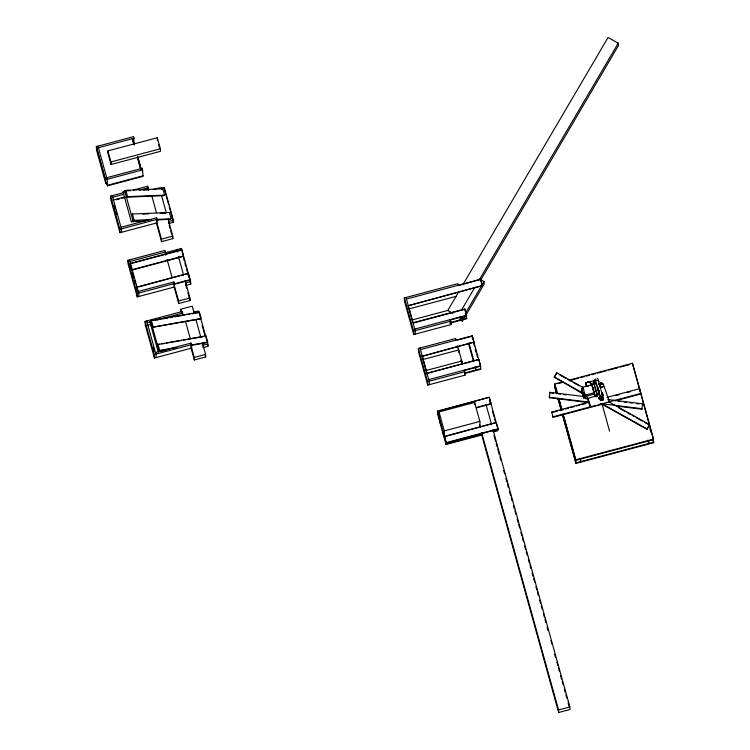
<?xml version="1.0" encoding="UTF-8"?>
<svg xmlns="http://www.w3.org/2000/svg" width="750" height="750" viewBox="0 0 750 750"><rect width="100%" height="100%" fill="white"/><g stroke="black" fill="none" stroke-linecap="round" stroke-linejoin="round"><path stroke-width="1.12" d="M599.062 397.659L599.606 399.619L600.281 399.441L599.625 396.403M599.897 396.094L600.459 399.216L600 397.087M600.281 399.441C599.869 396.506 599.212 397.95 599.119 397.331M600.225 399.272L600.112 398.156M588.684 402.628L549.338 397.744L549.956 392.325L583.519 396.497L583.95 397.772M616.453 406.069L641.916 409.228L642.534 403.819L607.819 399.506M587.297 395.587L587.091 395.091M596.259 396.15C597.3 397.528 595.547 395.438 596.616 395.775M596.878 396.684L596.672 396.075M587.241 395.691L586.547 395.494L587.175 395.456M412.144 319.95L447.759 310.463L459 291.328M463.134 284.278L608.062 37.5L618.244 43.181L618.347 45.722L480.525 280.416M461.466 310.144L474.975 287.137M479.231 279.891L618.244 43.181M459.797 319.669L462.413 321.122L462.3 318.591L463.472 316.584M465.234 313.584L484.041 281.569L479.681 279.131M462.413 321.122L484.153 284.109L484.041 281.569M582.834 393.853L554.259 377.034L556.763 372.769L583.256 387.562M554.278 377.578L556.763 372.769M601.153 403.753L647.006 429.366L649.491 424.556L608.728 401.794M647.006 429.366L649.491 424.556M599.784 396.375L600.028 397.95L599.85 397.003M597.169 395.372L594.122 384.188L582.769 387.216L581.512 388.612L583.828 396.797M582.291 390.872L581.569 389.278M583.519 396.488C581.953 392.222 585.169 400.753 583.659 397.247M596.344 383.663L596.663 384.178M585.647 398.541L585.413 396.356L583.716 396.206L582.347 391.519L583.631 395.906M585.816 398.859L597.225 395.766M601.697 393.666L602.616 393.45L601.8 394.106M600.497 397.697L600.478 396.891M595.875 380.531L595.584 381.056L595.856 380.428M586.472 395.287L587.109 395.119M586.434 395.681L587.231 395.663M599.634 397.453L600.019 397.95L599.709 396.394M582.066 390.15L581.737 389.109C582.947 389.222 582.975 386.353 582.759 387.759M201.159 318.441L152.503 327.244L200.559 318.947L201.159 318.441L199.406 312.131L151.359 320.428L149.85 321.675L158.166 351.694L166.144 350.316M191.109 345.403L207.131 342.638L207.731 342.141L205.978 335.822L157.322 344.625L159.609 344.222M158.166 351.694L159.684 350.438L176.841 347.475M191.203 345.984L192.112 345.234M205.378 336.319L205.978 335.822M583.031 387.806L583.378 388.856L582.028 389.972L582.384 390.844M595.959 380.522C594.225 381.759 594.216 378.141 595.959 379.359M164.569 195.103L127.584 196.65L126.45 197.213L163.434 195.666L164.569 195.103L162.816 188.784L125.831 190.331L123 191.728L131.325 221.747L145.191 221.166M161.681 189.347L162.816 188.784M131.269 214.584L132.403 214.022L169.388 212.475L171.141 218.794L170.006 219.356L156.141 219.938M131.325 221.747L134.156 220.341L151.491 219.619M156.75 220.678L158.447 219.844M601.294 399.797L601.144 400.547L599.672 396.159M603.094 400.022L602.597 396.272M601.697 393.834C603.731 392.081 601.725 395.016 602.775 395.156M594.45 382.35L594.666 382.978L595.35 382.8M603.084 394.988L601.8 392.812L602.916 395.353M602.653 394.838L602.841 395.372M107.325 182.756L105.703 183.188L96.506 150.019L96.356 146.569L133.584 136.659L134.306 144.769L133.866 143.184M134.025 138.234L96.787 148.153L96.834 149.053M107.859 150.9L157.294 137.737L160.359 148.791L160.472 151.331L111.037 164.494L107.972 153.431L107.859 150.9L110.925 161.953L111.037 164.494M110.925 161.953L160.359 148.791M106.519 182.456L107.456 185.841L143.072 176.353L142.341 168.253L105.113 178.162L105.15 179.072L96.816 148.697M105.703 183.188L105.553 179.738L142.781 169.828M143.044 175.809L107.428 185.297L106.809 183.038M121.013 227.259L156.619 217.781L157.209 222.806L119.981 232.716L110.784 199.547L110.634 196.097L124.491 192.413M133.397 190.041L147.863 186.188L148.397 190.069M112.688 197.25L123.816 194.288M139.397 190.134L148.303 187.772M112.819 200.147L125.053 196.894M153.216 189.497L159.394 187.856L164.297 187.65L173.503 220.819L173.559 222.272L168.703 223.566M116.175 199.809L119.513 198.919M121.744 198.328L125.081 197.438M119.981 232.716L119.831 229.275L157.059 219.356M172.772 236.1L172.884 238.631L161.55 241.65L161.447 239.109L172.772 236.1L167.981 218.812M138.272 291.459L173.878 281.981L174.319 283.566L174.469 287.006L137.241 296.916L128.044 263.747L127.894 260.306L165.122 250.387L165.684 254.869M129.947 261.45L165.562 251.972M190.612 281.606L185.756 282.9L185.859 285.441L190.716 284.147L190.612 281.606L181.416 248.438L165.225 252.75L165.844 254.991M181.838 249.656L130.031 263.447L131.803 270.131L183.6 256.331L181.847 250.022M131.166 263.512L180.722 250.312M131.784 269.766L183.581 255.975M136.603 287.137L188.4 273.347L190.172 280.031L173.278 284.531M138.872 286.903L188.4 273.347M137.241 296.916L137.091 293.475L174.319 283.566M173.269 284.166L190.153 279.666M189.928 297.975L190.041 300.516L178.716 303.525L178.603 300.994L189.928 297.975L185.137 280.688M180.984 311.728L180.872 309.188L192.206 306.169L194.072 312.9M155.466 352.566L191.081 343.078L191.512 344.662L191.662 348.103L154.434 358.022L145.237 324.844L145.087 321.403L182.316 311.494L182.859 315.366M147.141 322.547L150.478 321.666M157.162 319.884L182.756 313.069M147.272 325.453L150.609 324.562M154.434 358.022L154.284 354.572L191.512 344.662M207.872 344.25L207.966 346.331L203.109 347.625L202.997 345.094L207.872 344.25L198.675 311.072L193.8 311.916M450.956 324.609L450.366 319.584L450.956 324.609L413.728 334.519L404.531 301.35L404.381 297.9L457.8 283.678L458.231 285.262M406.434 299.053L480.609 279.3L482.362 285.619L408.206 305.728L482.362 285.619M458.812 285.469L480.609 279.3M205.584 354.413L205.697 356.953L194.362 359.972L194.25 357.431L205.584 354.413L202.387 342.881M409.078 308.888L456.019 296.391M450.15 320.006L466.575 315.637L464.803 308.953L413.006 322.744L408.291 306.047M414.15 322.809L463.697 309.619M414.759 329.062L466.556 315.272M413.728 334.519L413.578 331.069L450.806 321.159M450.262 322.547L461.053 319.669M463.303 319.069L466.688 318.169L466.706 318.712L463.331 319.613M449.812 323.212L461.081 320.212M464.391 370.125L464.972 375.15L427.744 385.069L418.547 351.891L418.397 348.45L455.625 338.541L456.066 340.116M420.45 349.594L472.247 335.803L474 342.122L422.222 356.278L474 342.122M457.631 340.069L472.266 336.169L480.591 366.178L463.697 370.678M423.094 359.438L458.709 349.959L458.822 352.491M426.159 370.491L461.775 361.012L461.887 363.553L460.969 360.234M478.819 359.503L427.022 373.294L478.819 359.503L480.572 365.822L480.722 369.262L464.962 373.463M428.775 379.613L480.572 365.822M427.744 385.069L427.594 381.619L464.822 371.709M464.934 372.919L480.703 368.719M437.644 414.497L437.494 411.056L489.291 397.266L491.062 403.95L476.419 407.841M440.85 410.531L489.291 397.266M439.266 417.741L439.012 411.938L474.619 402.45L479.878 421.406L480.131 427.209L479.513 424.978M556.472 393.169L554.925 387.591L554.766 383.972L562.65 381.872M569.4 380.072L632.466 363.281L653.484 439.106L653.644 442.725L575.944 463.416L562.341 414.356M558.169 383.616L562.669 382.416M569.428 380.616L578.438 378.216M580.688 377.616L584.062 376.716M586.322 376.116L589.697 375.216M591.947 374.616L595.331 373.716M597.581 373.116L606.591 370.725M608.841 370.125L617.85 367.725M620.1 367.125L629.109 364.725M476.409 407.484L491.044 403.584M594.094 382.209L594.188 381.394L594.938 383.606M593.916 381.497L594.797 383.062M594.375 382.8L594.853 383.438L594.403 383.119M599.297 383.756L599.634 384.3M581.7 388.875L583.322 395.231M581.559 389.203L581.512 388.612M599.597 384.525C599.25 382.087 599.625 385.341 599.55 383.953M602.766 383.972L599.541 384.825L600.862 389.456M581.766 390.272L582.281 391.613L581.803 390.413M592.978 387.366L592.725 387.431A24.281 1.153 75.1 0 0 592.481 387.122M581.831 390.562L582.919 394.791M581.897 390.853L584.081 398.025L582.394 392.869L583.069 394.369M600.075 386.128L600.459 387.778M581.934 391.191L582.638 393.769M598.969 393.103L597.281 387.113L597.834 387.975M581.972 391.35L582.6 393.103M600.188 386.7L599.672 384.422M600.6 387.15L603.684 386.625M600.666 387.431L602.681 386.887M582.347 392.672L582.759 393.619M582.769 394.322L582.562 392.991M582.506 393.3L582.506 392.85M582.769 393.45L583.069 394.341M444.628 439.228L444.262 430.894L479.878 421.406M582.694 394.003L583.106 395.522M583.172 394.059L583.566 395.194M583.528 395.803L583.059 394.566L585.15 395.156L594.441 392.691M583.706 396.216L583.922 397.144L585.666 397.491M585.413 396.356L594.759 394.041M583.941 397.969L583.959 396.909L584.062 397.491M601.603 393.394L602.428 393.469M595.819 395.597L596.578 395.391M496.303 422.541L444.506 436.331L446.269 443.006L498.066 429.216L496.303 422.541L444.516 436.688M602.062 395.456L601.753 394.406M602.325 395.475L601.734 393.525M600.806 396.534L601.153 396.984L600.853 396.431M599.681 397.303L599.803 397.819M600.159 397.987L601.059 397.753M600.141 398.297L599.278 398.719L599.203 398.241M601.266 400.491L601.087 398.541L602.962 398.044L602.522 396.3L600.647 396.797L600.45 395.972M600.431 398.831L601.219 400.528L603.216 399.966M557.391 411.112L551.756 412.613L551.737 412.069L588.919 402.169M606.956 397.369L639.628 388.669L640.969 393.947L615.047 400.847M559.65 410.512L563.025 409.613M565.284 409.012L568.659 408.113M570.919 407.512L574.294 406.613M576.553 406.012L579.928 405.113M582.188 404.513L585.562 403.612M615.994 395.512L619.369 394.613M627.263 392.512L630.637 391.613M601.219 399.816L603.169 399.291M446.25 442.65L498.056 428.859M445.941 443.972L481.978 434.372M492.881 431.475L497.737 430.181M437.616 413.953L445.969 444.516L481.997 434.916M493.266 431.925L497.766 430.725L497.634 427.641M590.241 406.903L553.05 416.803L553.078 417.347L603.778 403.847M587.691 397.884L590.737 406.762L591.309 406.613M592.491 406.303L595.875 405.403M598.125 404.803L601.509 403.903M603.759 403.303L640.941 393.403M575.944 463.416L575.784 459.788L653.484 439.106M653.625 442.181L575.925 462.872L562.631 414.928M569.859 706.941L569.972 709.481L558.647 712.5L558.534 709.959L569.859 706.941L492.956 429.591M585.478 396.516L584.709 393.506L583.134 393.834L582.45 391.369M594.478 381.975L594 380.691L585.469 382.959L586.509 386.428L588.684 386.025M589.781 382.125L589.669 381.469L590.372 383.569L594.722 382.781M599.531 390.431L598.941 390.319M153.028 320.531L158.766 319.547M162.15 318.956L167.916 317.963M170.119 317.578L172.491 317.175M174.675 316.791L185.072 315M187.369 314.606L189.656 314.203M191.944 313.809L198.806 312.628M161.897 343.828L164.184 343.434M166.481 343.041L181.35 340.472M183.637 340.078L185.925 339.684M188.212 339.281L203.091 336.713M190.575 345.103L207.731 342.141M169.369 349.163L159.075 350.944L150.75 320.925M130.481 190.65L124.697 190.894L133.022 220.903L148.05 220.275M143.194 190.116L148.969 189.872M142.828 214.097L148.603 213.863M160.162 213.375L165.947 213.131M156.113 219.422L171.141 218.794M173.503 220.819L168.6 221.025L168.666 222.722M596.597 392.072L597.478 394.697M551.138 393.019L553.453 393.3M558.075 393.881L560.391 394.163M563.869 394.594L566.184 394.884M618.253 401.344L620.569 401.634M624.038 402.066L626.353 402.347M629.831 402.778L632.147 403.069M636.769 403.641L639.084 403.931M588.656 402.084L549.309 397.2L549.338 397.744M602.541 403.809L641.887 408.684L641.916 409.228M600.253 404.062L603.722 404.494M597.15 378.15L597.891 378.909M447.759 310.463L452.85 313.312M459.684 317.128L462.3 318.591M559.847 375.019L565.959 378.431M567.994 379.575L571.05 381.281M573.094 382.416L579.206 385.837M618.947 408.028L625.059 411.441M627.094 412.584L630.15 414.291M632.194 415.425L634.228 416.559M636.272 417.703L642.384 421.116M644.419 422.259L649.519 425.1M554.259 377.034L582.788 392.972M602.147 403.781L646.987 428.822M593.888 383.991L593.962 384.056A34.078 1.622 75.1 0 0 593.663 384.422M596.887 396.562L596.334 396.788M595.2 395.869L591.928 384.516A34.078 1.622 75.1 0 0 591.712 384.938M592.087 385.397L591.853 385.116A33.516 1.594 75.1 0 0 591.647 385.341M599.606 399.619L599.231 398.691M598.612 381.544L598.491 380.972L598.753 381.806M583.059 394.566L583.387 395.212M594.844 383.419L594.6 382.838L594.834 383.681M597.141 396.056L596.878 393.656M583.097 393.375L581.7 389.1M596.606 392.972L597.469 394.697M593.972 393.666L594.844 395.391L592.106 385.453M598.462 381.178L598.134 380.006L598.716 381.666L598.191 380.175M598.209 380.531L598.172 380.456M598.584 381.469L598.378 381.009L598.65 381.628M602.053 393.291L602.306 393.075M582.028 391.134L581.644 389.747M581.934 390.994L582.009 391.369M583.219 394.519L583.284 395.034M600.909 396.459L600.975 397.041M598.453 380.906L598.106 379.978M600.084 397.416L600.009 397.931M599.363 398.831L599.062 397.753M586.116 383.991C584.972 382.894 587.334 387.853 586.219 384.3M599.025 394.219L599.278 394.913M598.866 382.603L599.466 384.441M600.431 397.378L599.972 396.206L600.328 397.069M603.103 383.578L609.281 401.4M598.969 383.625L599.306 384.6M602.438 393.637L602.334 393.197M598.772 383.672L599.109 384.656M601.856 393.431L602.925 396.525A1.716 0.741 -13.6 0 1 600.525 397.162M595.369 379.941L596.025 381.844M597.281 387.113L598.603 391.781M587.053 397.547L590.381 407.119M594.788 385.866L593.972 383.625L593.962 384.225M583.378 388.856L584.709 393.506M583.397 396.441L583.697 397.434M594.403 382.35C595.069 383.081 596.494 381.844 596.109 384.544M595.809 390.909L596.034 391.65A22.069 1.05 75.1 0 1 595.884 391.575M593.859 391.425L594.038 392.175A22.069 1.05 75.1 0 1 593.794 391.884M599.766 384.722L599.906 385.219M597.525 386.906L596.25 383.016L596.391 384.131M582.131 390.309L582.469 391.472M599.897 385.106L600.047 385.613M600.131 386.006L600.375 386.859M593.616 390.591L593.1 388.734M597.488 386.663L598.866 391.762M599.438 395.503L599.906 398.353M595.209 387.272L596.522 392.175M598.509 390.516L598.284 389.7L598.8 391.566M597.516 387.056L599.428 394.294M649.913 428.803L650.841 432.15M653.006 439.959L653.644 442.725M647.841 440.138L648.769 443.475L648.656 440.944M600.319 386.644L600.619 387.731M602.119 404.297L609.562 431.147M594.319 382.069L594.009 380.775M595.434 389.625L595.181 388.688M580.163 459.347L580.781 461.578L580.669 459.037M554.766 383.972L557.241 392.887M558.787 398.466L561.872 409.613M563.109 414.075L575.784 459.788M554.784 384.516L557.259 393.431M558.806 399.009L561.9 410.156M563.137 414.619L575.812 460.331L653.513 439.65L632.466 363.281M554.897 387.047L556.753 393.741M557.991 398.203L561.084 409.35M558.019 398.747L561.103 409.894M551.737 412.069L553.078 417.347M480.628 279.666L482.381 285.984M466.575 315.637L464.803 308.953M489.309 397.631L498.066 429.216M465.759 314.841L466.706 318.712M473.616 343.153L474.534 346.491M475.153 348.712L476.1 352.594M476.691 354.272L477.619 357.6M490.341 403.5L489.422 400.162L489.441 400.706M492.506 411.281L494.044 416.841M494.662 419.062L495.581 422.4M468.956 343.022L473.888 360.806M485.991 404.475L491.541 424.491M468.45 343.331L473.381 361.116M474.919 366.675L475.847 370.012L475.734 367.472M494.006 435.516L495.572 441.15M496.191 443.4L497.128 446.784M497.756 449.044L499.322 454.678M499.95 456.938L500.887 460.312M503.7 470.466L504.637 473.841M505.884 478.35L506.822 481.734M507.45 483.994L508.387 487.378M509.634 491.887L510.572 495.262M511.2 497.522L512.137 500.906M513.384 505.416L514.331 508.8M514.95 511.05L515.887 514.434M517.144 518.944L518.081 522.328M518.7 524.578L519.637 527.962M520.894 532.472L521.831 535.856M522.459 538.106L523.397 541.491M524.644 546L525.581 549.384M526.209 551.644L527.147 555.019M528.394 559.528L529.331 562.913M529.959 565.172L530.897 568.547M532.144 573.066L533.081 576.441M533.709 578.7L534.647 582.084M535.894 586.594L536.841 589.969M537.459 592.228L538.397 595.613M539.653 600.122L540.591 603.506M541.209 605.756L542.147 609.141M543.403 613.65L544.341 617.034M544.969 619.284L545.906 622.669M547.153 627.178L548.091 630.562M550.903 640.706L551.841 644.091M554.653 654.234L555.591 657.619M556.847 662.128L557.784 665.513M558.403 667.772L559.35 671.147M560.597 675.656L561.534 679.041M562.163 681.3L563.1 684.675M564.347 689.184L565.284 692.569M565.913 694.828L566.85 698.212M568.097 702.722L569.034 706.097M457.659 346.163L462.562 363.853M481.622 432.609L558.534 709.959M464.541 373.575L464.972 375.15M481.116 432.891L558.647 712.5M439.012 411.938L444.262 430.894M405.994 297.469L415.2 330.637L415.35 334.088M420.009 348.019L429.216 381.188L429.366 384.637M437.494 411.056L439.247 417.375M422.044 355.65L427.209 374.288M437.512 411.422L446.269 443.006M404.381 297.9L413.578 331.069M418.397 348.45L427.594 381.619M158.634 144.694L159.553 148.012M164.672 190.209L168.656 204.581M169.266 206.794L173.559 222.272M183.366 257.606L184.284 260.925M184.894 263.137L185.812 266.456M186.431 268.669L187.35 271.988M187.959 274.2L188.878 277.509M190.106 281.934L190.716 284.147M202.134 325.322L204.9 335.278M207.347 344.128L207.966 346.331M161.541 195.591L166.237 212.541M176.559 249.731L177.178 251.972M178.397 256.369L183.609 275.166M195.938 319.631L200.916 337.584M169.153 225.169L170.081 228.534M170.709 230.784L171.638 234.15M172.266 236.391L172.884 238.631M185.691 284.803L186.619 288.169M187.866 292.659L190.041 300.516M205.069 354.713L205.697 356.953M151.978 196.5L156.6 213.169M185.634 321.891L190.266 338.559M156.778 222.281L161.447 239.109M167.091 259.481L172.134 277.669M173.934 284.166L178.603 300.994M180.872 309.188L182.119 313.678M190.828 345.094L194.25 357.431M156.263 222.581L161.55 241.65M174.047 286.697L178.716 303.525M190.941 347.625L194.362 359.972M137.728 156.628L141.169 169.041M137.747 157.172L141.188 169.584M133.941 144.225L132.403 138.666L132.441 139.575M137.644 157.566L140.747 169.228M132.431 139.209L133.903 144.844M137.672 158.109L140.475 168.534M125.831 190.331L127.584 196.65M132.403 214.022L134.156 220.341M151.359 320.428L153.112 326.747M157.931 344.119L159.684 350.438M112.247 195.666L121.444 228.844L121.594 232.284M146.709 320.972L155.906 354.141L156.056 357.591M97.969 146.137L107.166 179.316L107.456 185.841M129.506 259.875L138.703 293.044L138.853 296.484M114.356 205.706L115.284 209.044M115.894 211.266L116.822 214.603M136.894 288.197L138.066 292.406M153.431 347.681L154.359 351.019M132.516 272.7L134.053 278.259M134.672 280.481L135.6 283.819M110.634 196.097L119.831 229.275M145.087 321.403L154.284 354.572M96.356 146.569L105.553 179.738M127.894 260.306L137.091 293.475M599.194 398.391L599.438 398.906M597.938 388.256L598.387 389.925M598.294 390.534L598.641 391.828M590.372 383.569L590.747 385.097M601.078 390.291L601.678 392.7M582.112 391.819L582.45 393.075M599.138 392.916L600.206 397.35M598.903 392.972L599.269 394.331M598.631 392.137L599.006 393.553M599.156 393.281L599.681 395.128L599.297 393.863M598.931 393.347L599.541 395.475M600.3 396.469L600.516 397.519M599.428 394.416L599.663 395.438M599.447 395.194L599.784 396.506M599.203 394.472L599.55 395.85M596.541 384.956L596.794 386.091M600.722 396.778L601.013 398.559M599.859 396.337L600.216 397.631M596.241 383.616L596.409 384.525M602.888 398.062L603.094 399.319M601.912 398.325L602.166 400.247M642.534 403.819L642.553 404.363M639.628 388.669L639.656 389.213M616.416 367.556L616.444 368.1M571.444 444.131L571.472 444.675M564.534 419.194L564.553 419.738M559.894 402.478L559.922 403.022M549.956 392.325L549.975 392.869M481.481 432.797L481.556 434.484M472.247 335.803L472.378 338.709M474.619 402.45L474.722 404.775M460.097 317.353L460.209 319.894M457.434 346.059L457.509 347.756M445.828 441.431L445.969 444.516M443.203 431.953L443.316 434.494M440.138 420.9L440.25 423.431M438.825 416.156L438.938 418.697M191.081 343.078L191.231 346.528M181.416 248.438L181.481 250.134M173.878 281.981L174.009 284.887M164.297 187.65L164.362 189.103M157.294 137.737L157.406 140.269M156.619 217.781L156.769 221.222M142.341 168.253L142.519 172.238M133.584 136.659L133.678 138.834M593.672 392.4A22.622 1.078 75.1 0 0 593.962 392.775L592.369 386.962A25.012 1.191 75.1 0 0 592.087 386.634M608.822 401.372L608.353 401.784L608.822 401.409M589.669 381.469L585.497 383.006L589.65 381.478M599.944 383.363L600.075 384.394L599.944 383.363M600.422 383.231L600.562 384.262L600.422 383.231M600.909 383.109L601.05 384.141L600.909 383.109M601.397 382.978L601.538 384.009L601.397 382.978M601.875 382.847L602.016 383.878L601.875 382.847M591.244 406.341L590.588 406.228L591.244 406.341M596.381 391.837A22.622 1.078 75.1 0 0 596.419 391.894"/></g></svg>
